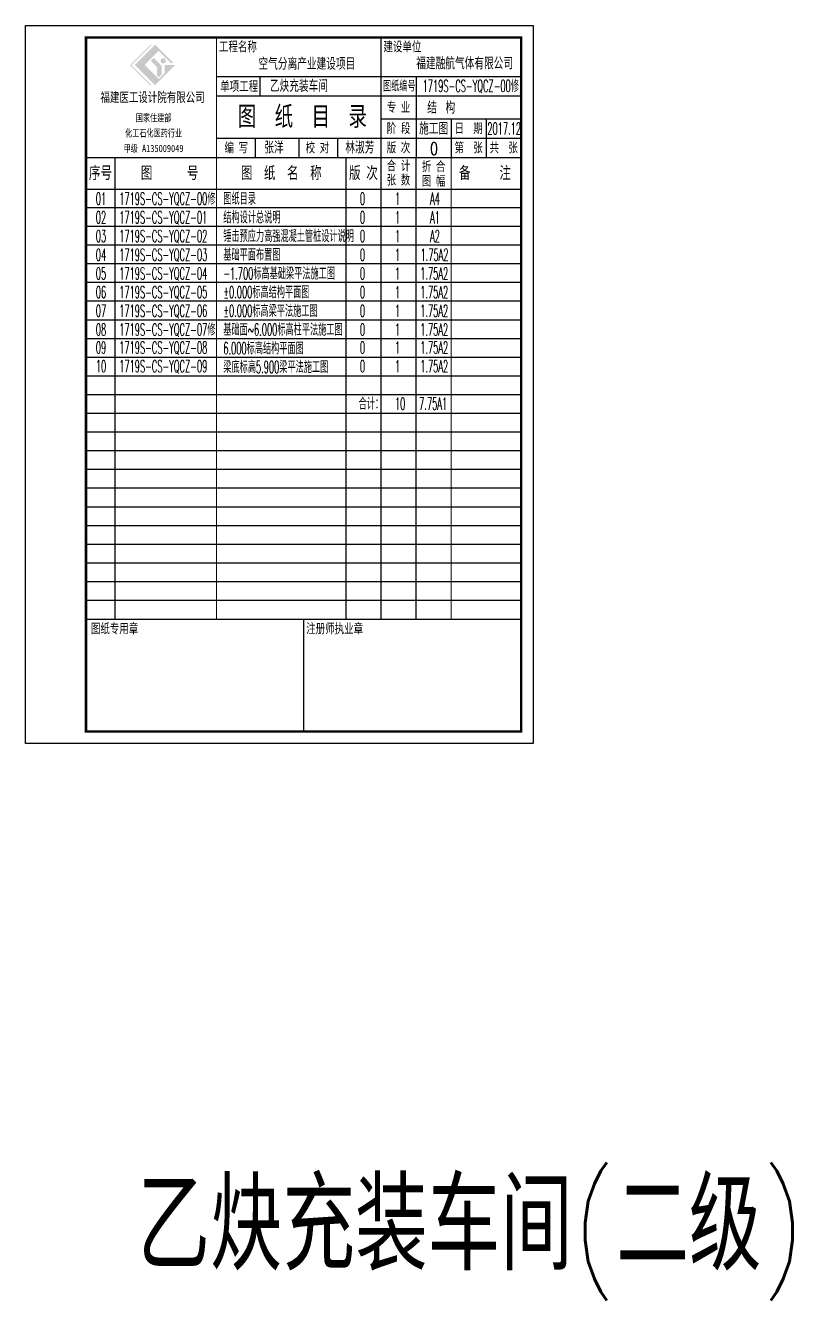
# Model space of a CAD drawing. Extents: x -21254 to 860439, y -324318 to 454338.
# Drawn here: x 211453 to 243171, y 211669 to 264407 of the extents above; entities that cross this region are included whole.
import ezdxf

# ---------------------------------------------------------------- set-up
doc = ezdxf.new("R2010")
doc.units = 0
doc.header["$LTSCALE"] = 1000
doc.header["$MEASUREMENT"] = 0
doc.layers.add('DIMENSION', color=3, linetype='CONTINUOUS')
doc.layers.add('FRAME', color=3, linetype='CONTINUOUS', lineweight=5)
doc.layers.add('PUB_TEXT', color=7, linetype='CONTINUOUS', lineweight=5)
doc.styles.add('_HZTXT', font='TXT', dxfattribs={"width": 0.8, "bigfont": 'HZTXT'})
doc.styles.add('FRAME', font='simhei.ttf', dxfattribs={"width": 0.7})

# ---------------------------------------------------------------- blocks, each defined once
blk = doc.blocks.new('图纸目录')
at = {"layer": 'DIMENSION'}
h = blk.add_hatch(color=7, dxfattribs=at)
h.paths.add_polyline_path([(-16075, 28069), (-15491, 28653), (-14981, 28143), (-14876, 28143), (-15642, 28908), (-16481, 28069), (-15642, 27230), (-14803, 28069), (-15252, 28069), (-15252, 27724), (-15491, 27485)], flags=0)
edge = h.paths.add_edge_path(flags=0)
edge.add_arc((-15597, 27960), 40, 0, 45, ccw=False)
edge.add_line((-15557, 27960), (-15557, 27623))
edge.add_line((-15557, 27623), (-15489, 27555))
edge.add_line((-15489, 27555), (-15374, 27670))
edge.add_line((-15374, 27670), (-15374, 28024))
edge.add_arc((-15414, 28024), 40, 360, 405)
edge.add_line((-15386, 28052), (-15671, 28337))
edge.add_arc((-15700, 28309), 40, 45, 135)
edge.add_line((-15728, 28337), (-15794, 28271))
edge.add_arc((-15766, 28243), 40, 135, 225)
edge.add_line((-15794, 28214), (-15568, 27988))
edge = h.paths.add_edge_path(flags=0)
edge.add_arc((-15306, 28239), 111, 0, 180)
edge.add_arc((-15306, 28239), 111, 180, 360)
h.paths.add_polyline_path([(-15850, 27230), (-15793, 27230), (-16622, 28058), (-15772, 28908), (-15828, 28908), (-16678, 28058)], flags=0)
at = {"layer": 'DIMENSION', "color": 7}
for p, q in [((-11300, 26783), (-11300, 27583)), ((-4850, 27583), (-4850, 24233)), ((-6300, 25833), (-500, 25833)), ((-3400, 25833), (-3400, 24233)), ((-1950, 25833), (-1950, 24233)), ((-11500, 25033), (-11500, 24233)), ((-9700, 25033), (-9700, 24233)), ((-8100, 25033), (-8100, 24233)), ((-6300, 25033), (-500, 25033)), ((-18500, 22933), (-500, 22933)), ((-500, 22159), (-18500, 22159)), ((-500, 21386), (-18500, 21386)), ((-500, 20612), (-18500, 20612)), ((-500, 19839), (-18500, 19839)), ((-500, 19065), (-18500, 19065)), ((-500, 18292), (-18500, 18292)), ((-500, 17518), (-18500, 17518)), ((-500, 16744), (-18500, 16744)), ((-500, 15971), (-18500, 15971)), ((-500, 15197), (-18500, 15197)), ((-500, 14424), (-18500, 14424)), ((-500, 13650), (-18500, 13650)), ((-500, 12877), (-18500, 12877)), ((-500, 12103), (-18500, 12103)), ((-500, 11330), (-18500, 11330)), ((-500, 10556), (-18500, 10556)), ((-500, 9783), (-18500, 9783)), ((-500, 9009), (-18500, 9009)), ((-500, 8235), (-18500, 8235)), ((-500, 7462), (-18500, 7462)), ((-500, 6688), (-18500, 6688)), ((-500, 5915), (-18500, 5915))]:
    blk.add_line(p, q, dxfattribs=at)
blk.add_lwpolyline([(-21000, 29700), (0, 29700), (0, 0), (-21000, 0)], close=True, dxfattribs=at)
blk.add_lwpolyline([(-18500, 500, 100, 100, 0), (-18500, 29200, 100, 100, 0), (-500, 29200, 100, 100, 0), (-500, 500, 100, 100, 0)], format="xyseb", close=True, dxfattribs=at)
for points in [[(-13100, 5141, 50, 50, 0), (-13100, 29200, 50, 50, 0)], [(-6300, 5141, 50, 50, 0), (-6300, 29200, 50, 50, 0)], [(-13100, 27583, 50, 50, 0), (-500, 27583, 50, 50, 0)], [(-13100, 26783, 50, 50, 0), (-500, 26783, 50, 50, 0)], [(-13100, 25033, 50, 50, 0), (-6300, 25033, 50, 50, 0)], [(-500, 24233, 50, 50, 0), (-18500, 24233, 50, 50, 0)], [(-17300, 5141, 50, 50, 0), (-17300, 24233, 50, 50, 0)], [(-7750, 5141, 50, 50, 0), (-7750, 24233, 50, 50, 0)], [(-4850, 5141, 50, 50, 0), (-4850, 24233, 50, 50, 0)], [(-3400, 5141, 50, 50, 0), (-3400, 24233, 50, 50, 0)], [(-500, 5141, 50, 50, 0), (-18500, 5141, 50, 50, 0)], [(-9500, 5141, 50, 50, 0), (-9500, 500, 50, 50, 0)]]:
    blk.add_lwpolyline(points, format="xyseb", dxfattribs=at)
at = {"layer": 'DIMENSION', "color": 7, "style": 'FRAME'}
for s, insert, char_height, width, attachment_point in [('工程名称', (-13000, 29031), 400, 2368.14, 1), ('建设单位 ', (-6200, 29031), 400, 2403.73, 1), ('单项工程', (-12163, 27173), 400, 2349.15, 5), ('{\\W0.6;图纸编号}', (-5544, 27191), 400, 1993.22, 5), ('图  纸  目  录', (-9551, 25908), 800, 8295.59, 5), ('阶 段', (-5575, 25433), 400, 1430.85, 5), ('日  期', (-2675, 25433), 400, 1618.31, 5), ('编 写', (-12283, 24633), 400, 1430.85, 5), ('校 对', (-8928, 24633), 400, 1459.32, 5), ('版 次', (-5575, 24633), 400, 1449.83, 5), ('第  张', (-2675, 24633), 400, 1746.44, 5), ('共  张', (-1225, 24633), 400, 1741.69, 5), ('序号', (-17900, 23586), 500, 1429.66, 5), ('图      号', (-15041, 23586), 500, 3666.1, 5), ('合 计', (-5575, 23885), 400, 1461.69, 5), ('折 合', (-4125, 23854), 400, 1452.2, 5), ('备     注', (-2000, 23586), 500, 3336.86, 5), ('张 数', (-5575, 23297), 400, 1445.08, 5), ('图 幅', (-4125, 23255), 400, 1409.49, 5), ('图纸专用章', (-17316, 4741), 400, 2928.14, 5), ('注册师执业章', (-8216, 4741), 400, 3554.58, 5)]:
    blk.add_mtext(s, dxfattribs=dict(at, insert=insert, char_height=char_height, width=width, attachment_point=attachment_point))
at = {"layer": 'FRAME', "color": 7, "attachment_point": 5, "style": 'FRAME'}
for s, insert, char_height, width in [('福建医工设计院有限公司', (-15746, 26713), 400, 6572.88), ('国家住建部', (-15704, 25865), 300, 2208.56), ('化工石化医药行业', (-15704, 25231), 300, 3586.02), ('甲级 A135009049', (-15704, 24597), 300, 3329.75), ('图  纸  名  称', (-10425, 23583), 500, 5350), ('版 次', (-7025, 23583), 500, 1450)]:
    blk.add_mtext(s, dxfattribs=dict(at, insert=insert, char_height=char_height, width=width))
at = {"layer": 'FRAME', "insert": (-5575, 26308), "char_height": 400, "width": 1450, "attachment_point": 5, "style": 'FRAME'}
blk.add_mtext('{\\C7;专 业}', dxfattribs=at)

msp = doc.modelspace()

# ---------------------------------------------------------------- block references
at = {"layer": 'PUB_TEXT', "color": 3}
msp.add_blockref('图纸目录', (232453.359, 234707.475), dxfattribs=at)

# ---------------------------------------------------------------- texts
at = {"layer": 'PUB_TEXT', "color": 3, "style": '_HZTXT'}
for s, width, p in [('空气分离产业建设项目', 0.8, (221088.894, 262572.632)), ('福建融航气体有限公司', 0.8, (227613.563, 262592.184)), ('乙炔充装车间', 0.8, (221562.527, 261659.282)), ('1719S-CS-YQCZ-00修', 0.5, (227877.027, 261657.782)), ('结 构', 0.8, (228065.027, 260755.782)), ('施工图', 0.8, (227731.027, 259895.782)), ('2017.12', 0.5, (230552.027, 259895.782)), ('张洋', 0.8, (221330.527, 259109.782)), ('林淑芳', 0.8, (224680.027, 259109.782)), ('0', 0.8, (228175.192, 259061.782)), ('01', 0.5, (214362.027, 256995.282)), ('1719S-CS-YQCZ-00修', 0.5, (215328.527, 256995.282)), ('图纸目录', 0.5, (219633.211, 256995.282)), ('0', 0.5, (225281.287, 256995.282)), ('1', 0.5, (226731.287, 256995.282)), ('A4', 0.5, (228181.287, 256995.282)), ('02', 0.5, (214362.027, 256221.738)), ('1719S-CS-YQCZ-01', 0.5, (215328.527, 256221.738)), ('结构设计总说明 ', 0.5, (219633.211, 256221.738)), ('0', 0.5, (225281.287, 256221.738)), ('1', 0.5, (226731.287, 256221.738)), ('A1', 0.5, (228181.287, 256221.738)), ('03', 0.5, (214362.027, 255448.195)), ('1719S-CS-YQCZ-02', 0.5, (215328.527, 255448.195)), ('锤击预应力高强混凝土管桩设计说明', 0.5, (219633.211, 255448.195)), ('0', 0.5, (225281.287, 255448.195)), ('1', 0.5, (226731.287, 255448.195)), ('A2', 0.5, (228181.287, 255448.195)), ('04', 0.5, (214362.027, 254674.651)), ('1719S-CS-YQCZ-03', 0.5, (215328.527, 254674.651)), ('基础平面布置图', 0.5, (219633.211, 254674.651)), ('0', 0.5, (225281.287, 254674.651)), ('1', 0.5, (226731.287, 254674.651)), ('1.75A2', 0.5, (227787.314, 254674.651)), ('05', 0.5, (214362.027, 253901.107)), ('1719S-CS-YQCZ-04', 0.5, (215328.527, 253901.107)), ('-1.700标高基础梁平法施工图', 0.5, (219633.211, 253901.107)), ('0', 0.5, (225281.287, 253901.107)), ('1', 0.5, (226731.287, 253901.107)), ('1.75A2', 0.5, (227776.318, 253901.107)), ('%%P0.000标高结构平面图', 0.5, (219633.211, 253127.564)), ('06', 0.5, (214362.027, 253127.564)), ('1719S-CS-YQCZ-05', 0.5, (215328.527, 253127.564)), ('0', 0.5, (225281.287, 253127.564)), ('1', 0.5, (226731.287, 253127.564)), ('1.75A2', 0.5, (227776.318, 253127.564)), ('07', 0.5, (214362.027, 252354.02)), ('1719S-CS-YQCZ-06', 0.5, (215328.527, 252354.02)), ('%%P0.000标高梁平法施工图', 0.5, (219633.211, 252354.02)), ('0', 0.5, (225281.287, 252354.02)), ('1', 0.5, (226731.287, 252354.02)), ('1.75A2', 0.5, (227776.318, 252354.02)), ('1719S-CS-YQCZ-07修', 0.5, (215328.527, 251580.476)), ('基础面~6.000标高柱平法施工图', 0.5, (219633.211, 251580.476)), ('08', 0.5, (214362.027, 251580.476)), ('0', 0.5, (225281.287, 251580.476)), ('1', 0.5, (226731.287, 251580.476)), ('1.75A2', 0.5, (227776.318, 251580.476)), ('09', 0.5, (214362.027, 250836.447)), ('1719S-CS-YQCZ-08', 0.5, (215328.527, 250836.447)), ('6.000标高结构平面图', 0.5, (219633.211, 250806.932)), ('0', 0.5, (225281.287, 250836.447)), ('1', 0.5, (226731.287, 250836.447)), ('1.75A2', 0.5, (227776.318, 250836.447)), ('10', 0.5, (214362.027, 250062.904)), ('1719S-CS-YQCZ-09', 0.5, (215328.527, 250062.904)), ('梁底标高5.900梁平法施工图', 0.5, (219633.211, 250033.389)), ('0', 0.5, (225281.287, 250062.904)), ('1', 0.5, (226731.287, 250062.904)), ('1.75A2', 0.5, (227776.318, 250062.904)), ('合计：', 0.5, (225230.275, 248515.816)), ('10', 0.5, (226731.287, 248515.816)), ('7.75A1', 0.5, (227732.426, 248515.816))]:
    msp.add_text(s, height=500, dxfattribs=dict(at, width=width)).set_placement(p)
at = {"layer": 'PUB_TEXT', "style": '_HZTXT', "width": 0.8}
msp.add_text('乙炔充装车间(二级)', height=3750, dxfattribs=at).set_placement((216084.802, 212919.426))

doc.saveas('drawing.dxf')
